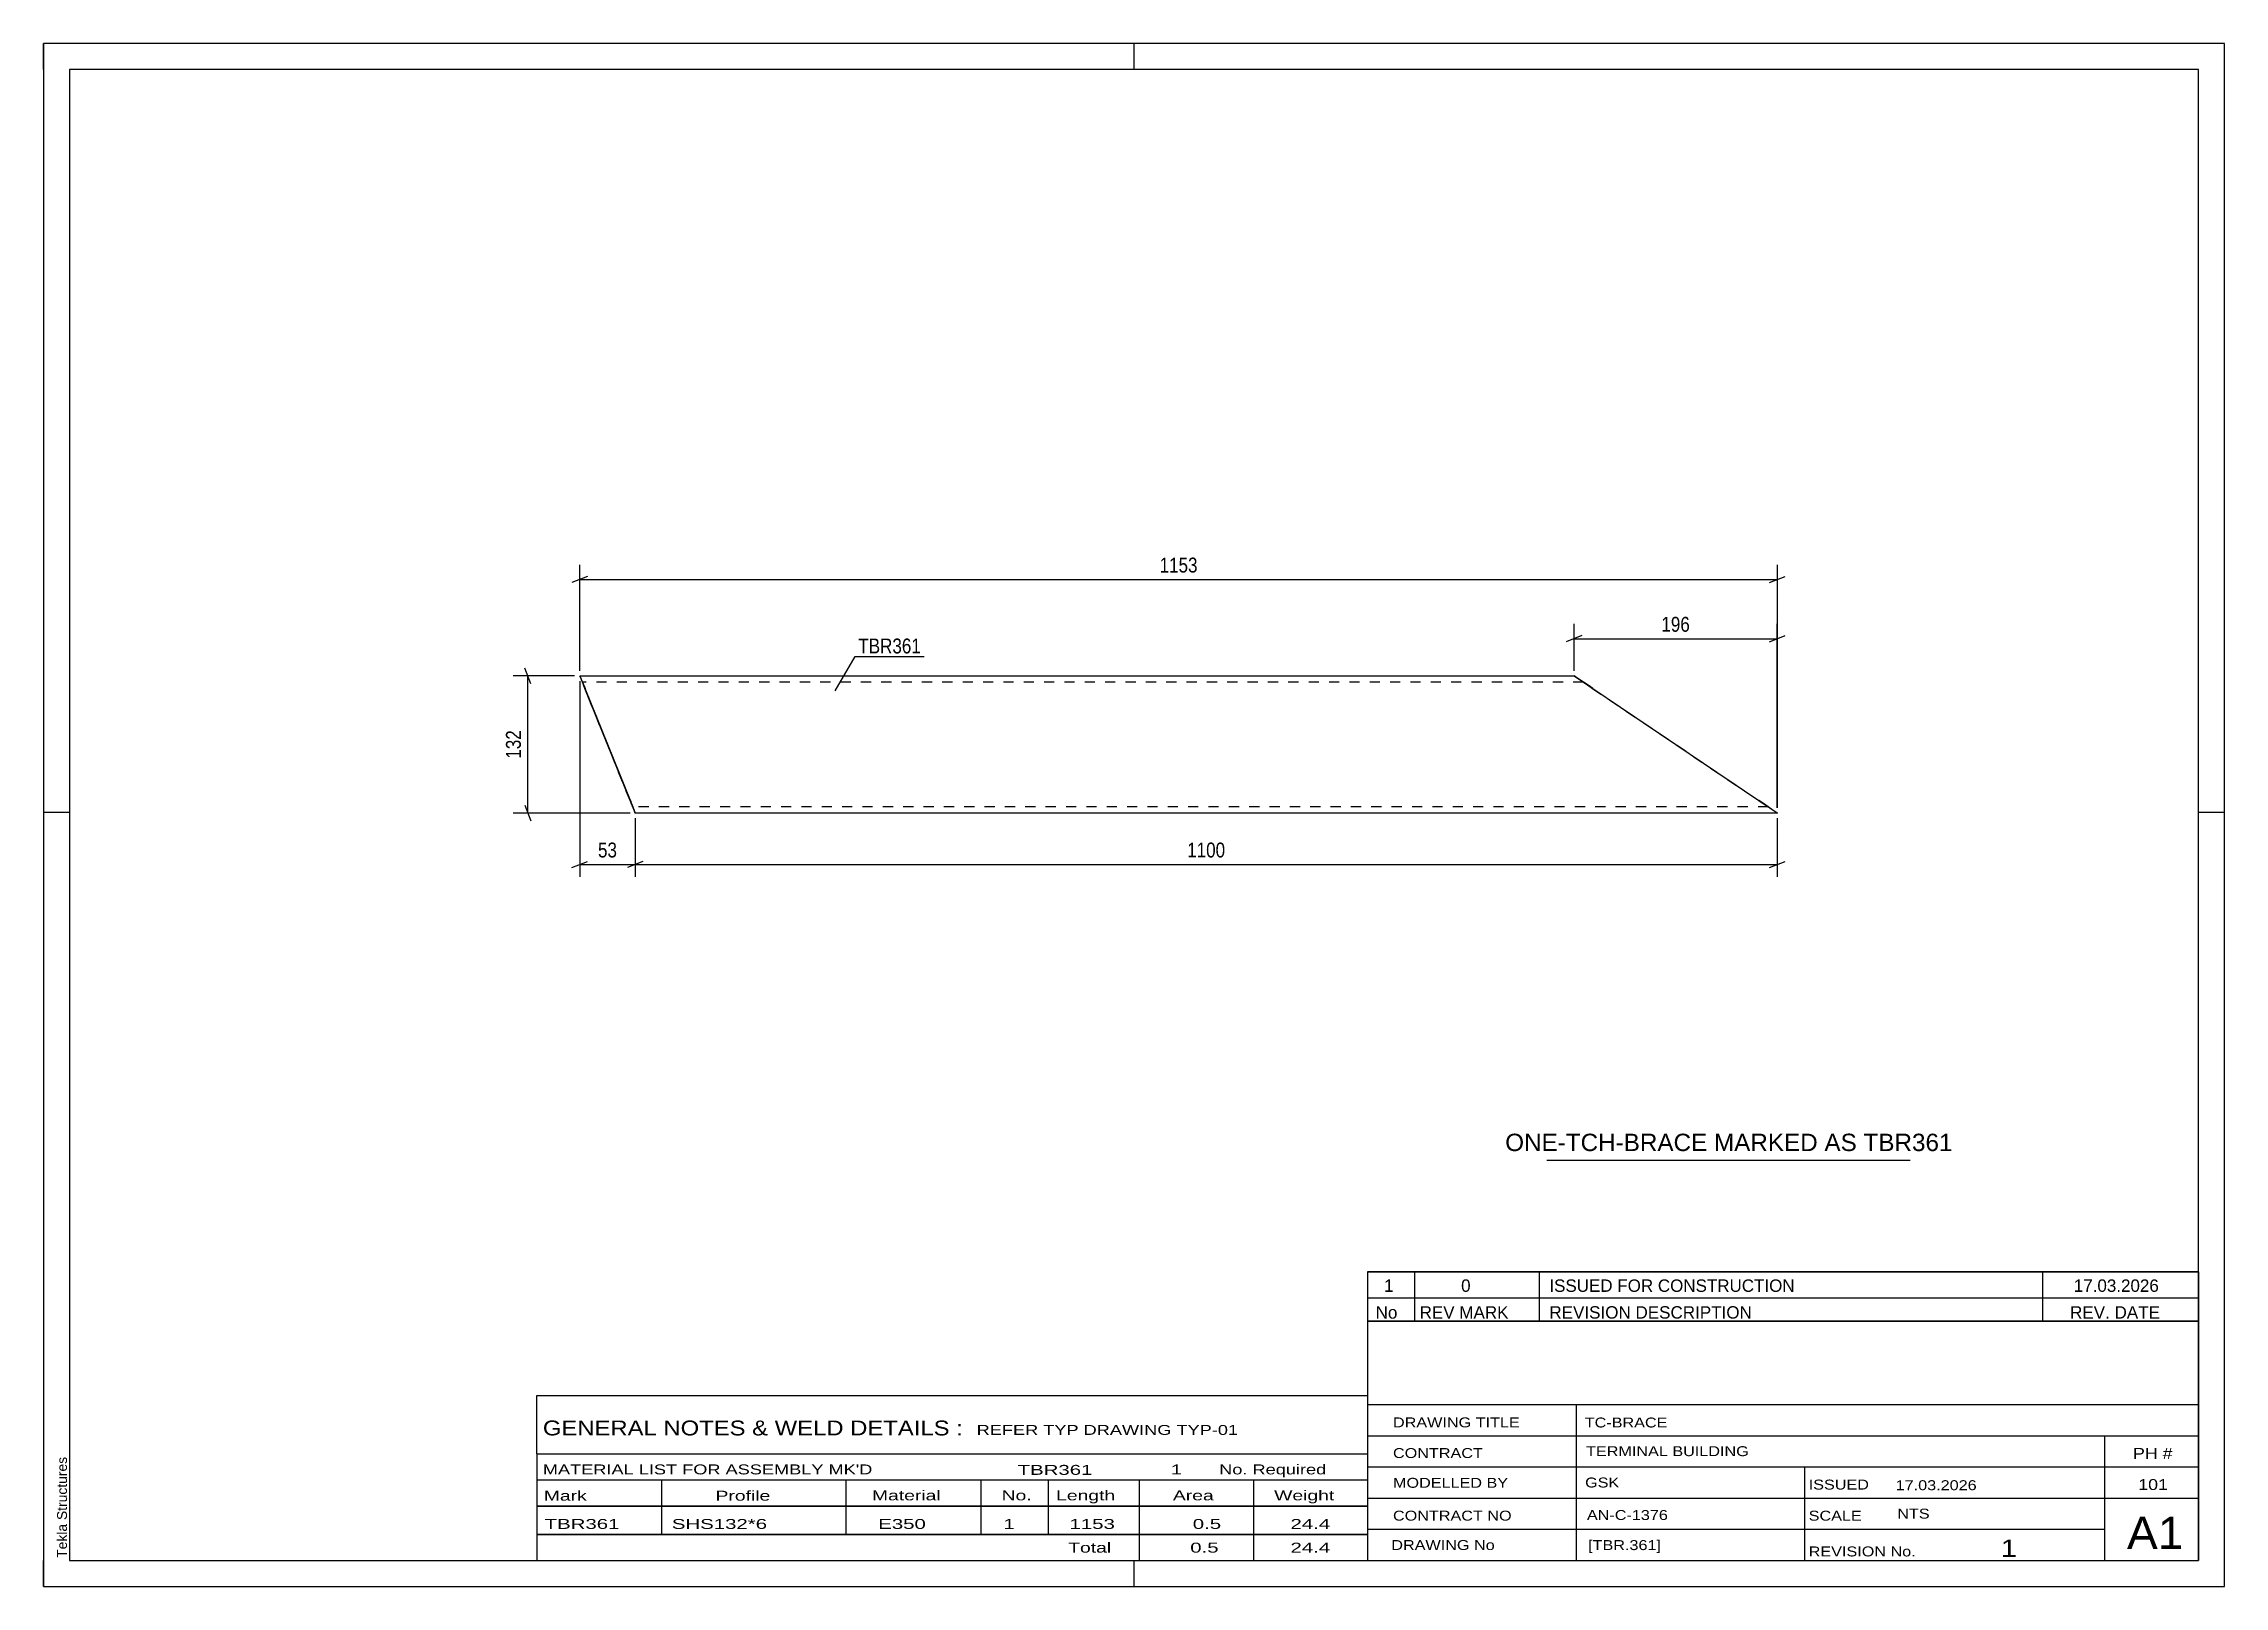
# Model space of a CAD drawing. Header units: millimetres. Extents: x 0 to 420, y 0 to 297.
import ezdxf

# ---------------------------------------------------------------- set-up
doc = ezdxf.new("R2010")
doc.units = ezdxf.units.MM
doc.linetypes.add('DXK_LINE_DOT2', pattern=[3.9198, 1.9599, -1.9599])
doc.styles.add('Arial', font='ARIAL.TTF', dxfattribs={"height": 0.2})
doc.styles.add('Arial Narrow', font='ARIALN.TTF', dxfattribs={"height": 0.2})

# ---------------------------------------------------------------- blocks, each defined once
blk = doc.blocks.new('Unknown-580740076-1161')
at = {"color": 5, "linetype": 'Continuous'}
for p, q in [((420, 297), (0, 297)), ((0, 297), (0, 0)), ((0, 292), (0, 297)), ((210, 292), (210, 297)), ((420, 0), (420, 297)), ((415, 292), (5, 292)), ((5, 292), (5, 5)), ((415, 5), (415, 292)), ((5, 149), (0, 149)), ((420, 149), (415, 149)), ((0, 0), (0, 5)), ((5, 5), (415, 5)), ((210, 0), (210, 5)), ((0, 0), (420, 0))]:
    blk.add_line(p, q, dxfattribs=at)
at = {"color": 174, "linetype": 'Continuous', "style": 'Arial'}
blk.add_text('Tekla Structures', height=1.9102, rotation=90, dxfattribs=at).set_placement((4.5, 5.5))
blk = doc.blocks.new('Part-580740076-1270 - 1252')
at = {"color": 2, "linetype": 'Continuous'}
for p, q in [((103.26, 175.28), (103.3, 175.28)), ((103.26, 175.28), (103.3, 175.28)), ((103.26, 175.28), (103.33, 175.1)), ((103.3, 175.28), (294.78, 175.28)), ((103.37, 175.1), (103.3, 175.28)), ((103.33, 175.1), (103.54, 174.58)), ((103.59, 174.58), (103.37, 175.1)), ((103.54, 174.58), (103.86, 173.8)), ((103.9, 173.8), (103.59, 174.58)), ((103.79, 174.08), (103.75, 174.08)), ((103.75, 174.08), (103.78, 174.08)), ((103.78, 173.99), (103.75, 174.08)), ((103.78, 174.08), (103.82, 173.99)), ((103.89, 173.73), (103.78, 173.99)), ((103.82, 173.99), (103.93, 173.73)), ((103.86, 173.8), (103.89, 173.73)), ((104.04, 173.34), (103.89, 173.73)), ((104.27, 172.88), (103.9, 173.8)), ((104.23, 172.88), (104.04, 173.34)), ((112.96, 151.28), (104.23, 172.88)), ((113, 151.28), (104.27, 172.88)), ((294.78, 175.28), (295.05, 175.1)), ((295.05, 175.1), (295.83, 174.58)), ((295.83, 174.58), (296.98, 173.8)), ((296.98, 173.8), (298.34, 172.88)), ((298.34, 172.88), (330.37, 151.28)), ((113.14, 150.83), (112.96, 151.28)), ((113.37, 150.37), (113, 151.28)), ((330.37, 151.28), (331.73, 150.37)), ((113.3, 150.44), (113.14, 150.83)), ((113.41, 150.18), (113.3, 150.44)), ((113.33, 150.37), (113.3, 150.44)), ((113.33, 150.37), (113.64, 149.59)), ((113.34, 150.44), (113.44, 150.18)), ((113.68, 149.59), (113.37, 150.37)), ((113.44, 150.08), (113.41, 150.18)), ((113.44, 150.18), (113.48, 150.08)), ((113.48, 150.08), (113.44, 150.08)), ((113.44, 150.08), (113.48, 150.08)), ((113.64, 149.59), (113.85, 149.07)), ((113.89, 149.07), (113.68, 149.59)), ((113.85, 149.07), (113.93, 148.88)), ((113.96, 148.88), (113.89, 149.07)), ((113.93, 148.88), (113.96, 148.88)), ((333.92, 148.88), (113.93, 148.88)), ((331.73, 150.37), (332.88, 149.59)), ((332.88, 149.59), (333.65, 149.07)), ((333.65, 149.07), (333.92, 148.88))]:
    blk.add_line(p, q, dxfattribs=at)
at = {"color": 7, "linetype": 'DXK_LINE_DOT2'}
for p, q in [((296.56, 174.08), (103.79, 174.08)), ((103.89, 173.73), (104.23, 172.88)), ((103.93, 173.73), (104.08, 173.34)), ((104.08, 173.34), (104.27, 172.88)), ((112.95, 151.28), (104.23, 172.88)), ((113, 151.28), (104.27, 172.88)), ((294.75, 175.28), (294.78, 175.28)), ((295.01, 175.1), (294.75, 175.28)), ((295.78, 174.58), (295.01, 175.1)), ((296.94, 173.8), (295.78, 174.58)), ((296.52, 174.08), (296.56, 174.08)), ((296.52, 174.08), (296.66, 173.99)), ((296.7, 173.99), (296.56, 174.08)), ((296.66, 173.99), (297.04, 173.73)), ((297.08, 173.73), (296.7, 173.99)), ((298.3, 172.88), (296.94, 173.8)), ((297.04, 173.73), (297.62, 173.34)), ((297.66, 173.34), (297.08, 173.73)), ((297.62, 173.34), (298.3, 172.88)), ((298.34, 172.88), (297.66, 173.34)), ((298.3, 172.88), (330.32, 151.28)), ((298.3, 172.88), (330.32, 151.28)), ((298.34, 172.88), (330.36, 151.28)), ((113.3, 150.44), (112.95, 151.28)), ((113, 151.28), (113.18, 150.83)), ((330.32, 151.28), (331.01, 150.83)), ((331.68, 150.37), (330.32, 151.28)), ((331.05, 150.83), (330.36, 151.28)), ((113.18, 150.83), (113.34, 150.44)), ((332.14, 150.08), (113.48, 150.08)), ((331.01, 150.83), (331.58, 150.44)), ((331.62, 150.44), (331.05, 150.83)), ((331.58, 150.44), (331.69, 150.37)), ((331.62, 150.44), (331.73, 150.37)), ((332.84, 149.59), (331.68, 150.37)), ((331.69, 150.37), (331.97, 150.18)), ((331.73, 150.37), (332.01, 150.18)), ((331.97, 150.18), (332.11, 150.08)), ((332.01, 150.18), (332.14, 150.08)), ((332.11, 150.08), (332.14, 150.08)), ((333.61, 149.07), (332.84, 149.59)), ((333.88, 148.88), (333.61, 149.07)), ((333.88, 148.88), (333.92, 148.88))]:
    blk.add_line(p, q, dxfattribs=at)
blk = doc.blocks.new('StraightDimension-580740076-1357 - 1252')
at = {"color": 7, "linetype": 'Continuous'}
for p, q in [((104.76, 194.43), (101.76, 193.23)), ((103.26, 176.28), (103.26, 196.68)), ((103.26, 193.83), (333.92, 193.83)), ((332.42, 193.23), (335.42, 194.43)), ((333.92, 149.88), (333.92, 196.68))]:
    blk.add_line(p, q, dxfattribs=at)
at = {"color": 0}
blk.add_wipeout([(222.85, 194.58), (222.85, 198.78), (214.34, 198.78), (214.34, 194.58)], dxfattribs=at)
at = {"color": 3, "style": 'Arial Narrow'}
blk.add_text('1153', height=2.863, dxfattribs=at).set_placement((214.94, 195.18))
blk = doc.blocks.new('StraightDimension-580740076-1596 - 1252')
at = {"color": 7, "linetype": 'Continuous'}
for p, q in [((103.26, 174.28), (103.26, 136.58)), ((113.93, 147.88), (113.93, 136.58)), ((101.76, 138.38), (104.76, 139.58)), ((103.26, 138.98), (113.93, 138.98)), ((115.43, 139.58), (112.43, 138.38))]:
    blk.add_line(p, q, dxfattribs=at)
at = {"color": 0}
blk.add_wipeout([(111.02, 139.73), (111.02, 143.93), (106.17, 143.93), (106.17, 139.73)], dxfattribs=at)
at = {"color": 3, "style": 'Arial Narrow'}
blk.add_text('53', height=2.863, dxfattribs=at).set_placement((106.77, 140.33))
blk = doc.blocks.new('StraightDimension-580740076-1595 - 1252')
at = {"color": 7, "linetype": 'Continuous'}
for p, q in [((113.93, 147.88), (113.93, 136.58)), ((333.88, 147.88), (333.88, 136.58)), ((115.43, 139.58), (112.43, 138.38)), ((113.93, 138.98), (333.88, 138.98)), ((332.38, 138.38), (335.38, 139.58))]:
    blk.add_line(p, q, dxfattribs=at)
at = {"color": 0}
blk.add_wipeout([(228.16, 139.73), (228.16, 143.93), (219.65, 143.93), (219.65, 139.73)], dxfattribs=at)
at = {"color": 3, "style": 'Arial Narrow'}
blk.add_text('1100', height=2.863, dxfattribs=at).set_placement((220.25, 140.33))
blk = doc.blocks.new('StraightDimension-580740076-1792 - 1252')
at = {"color": 7, "linetype": 'Continuous'}
for p, q in [((93.86, 173.78), (92.66, 176.78)), ((102.26, 175.28), (90.41, 175.28)), ((93.26, 148.88), (93.26, 175.28)), ((112.96, 148.88), (90.41, 148.88)), ((92.66, 150.38), (93.86, 147.38))]:
    blk.add_line(p, q, dxfattribs=at)
at = {"color": 0}
blk.add_wipeout([(92.51, 165.43), (88.31, 165.43), (88.31, 158.74), (92.51, 158.74)], dxfattribs=at)
at = {"color": 3, "style": 'Arial Narrow'}
blk.add_text('132', height=2.863, rotation=90.0002, dxfattribs=at).set_placement((91.91, 159.34))
blk = doc.blocks.new('StraightDimension-580740076-1827 - 1252')
at = {"color": 7, "linetype": 'Continuous'}
for p, q in [((294.75, 176.28), (294.75, 185.28)), ((333.88, 149.88), (333.88, 185.28)), ((296.25, 183.03), (293.25, 181.83)), ((294.75, 182.43), (333.88, 182.43)), ((332.38, 181.83), (335.38, 183.03))]:
    blk.add_line(p, q, dxfattribs=at)
at = {"color": 0}
blk.add_wipeout([(317.66, 183.18), (317.66, 187.38), (310.97, 187.38), (310.97, 183.18)], dxfattribs=at)
at = {"color": 3, "style": 'Arial Narrow'}
blk.add_text('196', height=2.863, dxfattribs=at).set_placement((311.57, 183.78))
blk = doc.blocks.new('Unknown-580740076-1880')
at = {"color": 7, "linetype": 'Continuous'}
for p, q in [((255, 51.05), (255, 5)), ((255, 51.05), (415, 51.05)), ((415, 51), (415, 5)), ((255, 35), (415, 35)), ((295.14, 35), (295.14, 5)), ((255, 29), (415, 29)), ((397, 5.05), (397, 29.05)), ((255, 23), (415, 23)), ((339.14, 23), (339.14, 5)), ((255, 17), (415, 17)), ((255, 11), (397, 11)), ((255, 5), (415, 5))]:
    blk.add_line(p, q, dxfattribs=at)
at = {"color": 7, "style": 'Arial Narrow'}
for s, height, width, p in [('DRAWING TITLE', 1.9089, 1.425378, (259.88, 30.61)), ('TC-BRACE', 1.909, 1.425378, (296.81, 30.59)), ('CONTRACT', 1.909, 1.425378, (259.88, 24.71)), ('TERMINAL BUILDING', 1.9089, 1.425378, (297.06, 25.07)), ('MODELLED BY', 1.9089, 1.425378, (259.88, 18.98)), ('GSK', 1.909, 1.425378, (296.88, 19.04)), ('ISSUED', 1.909, 1.425378, (339.94, 18.64)), ('17.03.2026', 1.909, 1.425378, (356.69, 18.52)), ('CONTRACT NO', 1.9089, 1.425378, (259.88, 12.66)), ('AN-C-1376', 1.909, 1.425378, (297.23, 12.78)), ('SCALE', 1.909, 1.425378, (339.94, 12.65)), ('A1', 6.204, 1.25, (401.24, 7.2)), ('DRAWING No', 1.909, 1.425378, (259.56, 7)), ('[TBR.361]', 1.909, 1.425378, (297.46, 6.99)), ('1', 3.34, 1.5, (376.91, 5.68)), ('REVISION No.', 1.9089, 1.425378, (339.94, 5.77))]:
    blk.add_text(s, height=height, dxfattribs=dict(at, width=width)).set_placement(p)
at = {"color": 7, "linetype": 'Continuous', "style": 'Arial Narrow'}
for s, height, width, p in [('PH #', 2.1, 1.42538, (402.4, 24.55)), ('101', 2.1, 1.42538, (403.41, 18.55)), ('NTS', 1.909, 1.425378, (357, 13.05))]:
    blk.add_text(s, height=height, dxfattribs=dict(at, width=width)).set_placement(p)
blk = doc.blocks.new('Unknown-580740076-1881')
at = {"color": 7, "linetype": 'Continuous'}
for p, q in [((255, 60.55), (415, 60.55)), ((415, 60.55), (255, 60.55)), ((255, 60.55), (255, 55.55)), ((264, 60.55), (264, 55.55)), ((288, 60.55), (288, 55.55)), ((385, 60.55), (385, 55.55)), ((415, 60.55), (415, 55.55)), ((255, 55.55), (415, 55.55)), ((255, 55.55), (255, 51.05)), ((255, 55.55), (415, 55.55)), ((264, 55.55), (264, 51.05)), ((288, 55.55), (288, 51.05)), ((385, 55.55), (385, 51.05)), ((415, 55.55), (415, 51.05)), ((415, 51.05), (255, 51.05))]:
    blk.add_line(p, q, dxfattribs=at)
at = {"color": 7, "linetype": 'Continuous', "style": 'Arial Narrow'}
for s, height, width, p in [('1', 2.39, 1.196471, (258.16, 56.7)), ('0', 2.39, 1.196471, (273, 56.7)), ('ISSUED FOR CONSTRUCTION', 2.3861, 1.196471, (290, 56.7)), ('17.03.2026', 2.386, 1.196471, (391, 56.7)), ('No', 2.386, 1.2, (256.54, 51.55)), ('REV MARK', 2.386, 1.2, (265, 51.55)), ('REVISION DESCRIPTION', 2.3861, 1.2, (290, 51.55)), ('REV. DATE', 2.386, 1.2, (390.28, 51.55))]:
    blk.add_text(s, height=height, dxfattribs=dict(at, width=width)).set_placement(p)
blk = doc.blocks.new('Unknown-580740076-1882')
at = {"color": 7, "linetype": 'Continuous'}
for p, q in [((95, 36.75), (255, 36.75)), ((95, 25.5), (95, 36.75)), ((255, 36.75), (255, 25.5)), ((95, 25.5), (255, 25.5)), ((95, 25.5), (95, 20.5)), ((255, 25.5), (255, 20.5)), ((95, 20.5), (255, 20.5)), ((95, 20.5), (95, 15.5)), ((119, 20.5), (119, 15.5)), ((154.5, 20.5), (154.5, 15.5)), ((180.5, 20.5), (180.5, 15.5)), ((193.5, 20.5), (193.5, 15.5)), ((211, 20.5), (211, 15.5)), ((233, 20.5), (233, 15.5)), ((255, 20.5), (255, 15.5)), ((95, 15.5), (255, 15.5)), ((95, 15.45), (95, 10.05)), ((95, 15.45), (255, 15.45)), ((119, 15.5), (119, 10)), ((154.5, 15.5), (154.5, 10)), ((180.5, 15.5), (180.5, 10)), ((193.5, 15.5), (193.5, 10)), ((211, 15.5), (211, 10)), ((233, 15.5), (233, 10)), ((255, 15.45), (255, 10.05)), ((95, 10.05), (255, 10.05)), ((95, 10), (255, 10)), ((95, 10), (95, 5)), ((211, 10), (211, 5)), ((233, 10), (233, 5)), ((255, 10), (255, 5)), ((95, 5), (255, 5))]:
    blk.add_line(p, q, dxfattribs=at)
at = {"color": 7, "style": 'Arial Narrow'}
for s, height, width, p in [('GENERAL NOTES & WELD DETAILS :', 2.8633, 1.4, (96.15, 29.06)), ('REFER TYP DRAWING TYP-01', 1.9089, 1.6, (179.7, 29.16)), ("MATERIAL LIST FOR ASSEMBLY MK'D", 1.9089, 1.6, (96.15, 21.56)), ('TBR361', 1.909, 1.794707, (187.59, 21.47)), ('1', 1.91, 1.794707, (217.08, 21.56)), ('No. Required', 1.9089, 1.6, (226.41, 21.56)), ('Mark', 1.909, 1.7, (96.34, 16.5)), ('Profile', 1.909, 1.7, (129.41, 16.5)), ('Material', 1.909, 1.7, (159.54, 16.56)), ('No.', 1.909, 1.7, (184.5, 16.56)), ('Length', 1.909, 1.7, (195, 16.56)), ('Area', 1.909, 1.7, (217.5, 16.56)), ('Weight', 1.909, 1.7, (237, 16.56))]:
    blk.add_text(s, height=height, dxfattribs=dict(at, width=width)).set_placement(p)
at = {"color": 7, "linetype": 'Continuous', "style": 'Arial Narrow'}
for s, height, width, p in [('TBR361', 1.909, 1.794707, (96.5, 11.06)), ('SHS132*6', 1.909, 1.794707, (121, 11.06)), ('E350', 1.909, 1.794707, (160.74, 11.06)), ('1', 1.91, 1.794707, (184.86, 11.06)), ('1153', 1.909, 1.794707, (197.58, 11.06)), ('0.5', 1.909, 1.794707, (221.32, 11.06)), ('24.4', 1.909, 1.794707, (240.14, 11.06)), ('Total', 1.909, 1.7, (197.33, 6.5)), ('0.5', 1.909, 1.794707, (220.83, 6.5)), ('24.4', 1.909, 1.794707, (240.14, 6.5))]:
    blk.add_text(s, height=height, dxfattribs=dict(at, width=width)).set_placement(p)
blk = doc.blocks.new('Unknown-580740076-1883')
at = {"color": 7, "linetype": 'Continuous'}
blk.add_line((289.5, 82.05), (359.5, 82.05), dxfattribs=at)
at = {"color": 7, "style": 'Arial'}
blk.add_text('ONE-TCH-BRACE MARKED AS TBR361', height=3.3428, dxfattribs=at).set_placement((281.49, 83.8))
blk = doc.blocks.new('Mark-580740076-1265 - 1252')
at = {"color": 0}
blk.add_wipeout([(168.97, 179.61), (168.97, 182.61), (156.91, 182.61), (156.91, 179.61)], dxfattribs=at)
blk.add_wipeout([(168.97, 179.61), (168.97, 182.61), (156.91, 182.61), (156.91, 179.61)], dxfattribs=at)
at = {"color": 30, "linetype": 'Continuous'}
for p, q in [((152.45, 172.42), (156.31, 179.01)), ((156.31, 179.01), (169.57, 179.01))]:
    blk.add_line(p, q, dxfattribs=at)
at = {"color": 3, "style": 'Arial Narrow'}
blk.add_text('TBR361', height=2.863, dxfattribs=at).set_placement((156.91, 179.61))

msp = doc.modelspace()

# ---------------------------------------------------------------- block references
for name in ['Unknown-580740076-1161', 'Part-580740076-1270 - 1252', 'Unknown-580740076-1883', 'Unknown-580740076-1881', 'Unknown-580740076-1880', 'Unknown-580740076-1882']:
    msp.add_blockref(name, (0, 0))

# ---------------------------------------------------------------- next in the draw order: block references
msp.add_blockref('StraightDimension-580740076-1357 - 1252', (0, 0))

# ---------------------------------------------------------------- next in the draw order: block references
for name in ['Mark-580740076-1265 - 1252', 'StraightDimension-580740076-1596 - 1252']:
    msp.add_blockref(name, (0, 0))

# ---------------------------------------------------------------- next in the draw order: block references
msp.add_blockref('StraightDimension-580740076-1595 - 1252', (0, 0))

# ---------------------------------------------------------------- next in the draw order: block references
for name in ['StraightDimension-580740076-1827 - 1252', 'StraightDimension-580740076-1792 - 1252']:
    msp.add_blockref(name, (0, 0))

doc.saveas('drawing.dxf')
